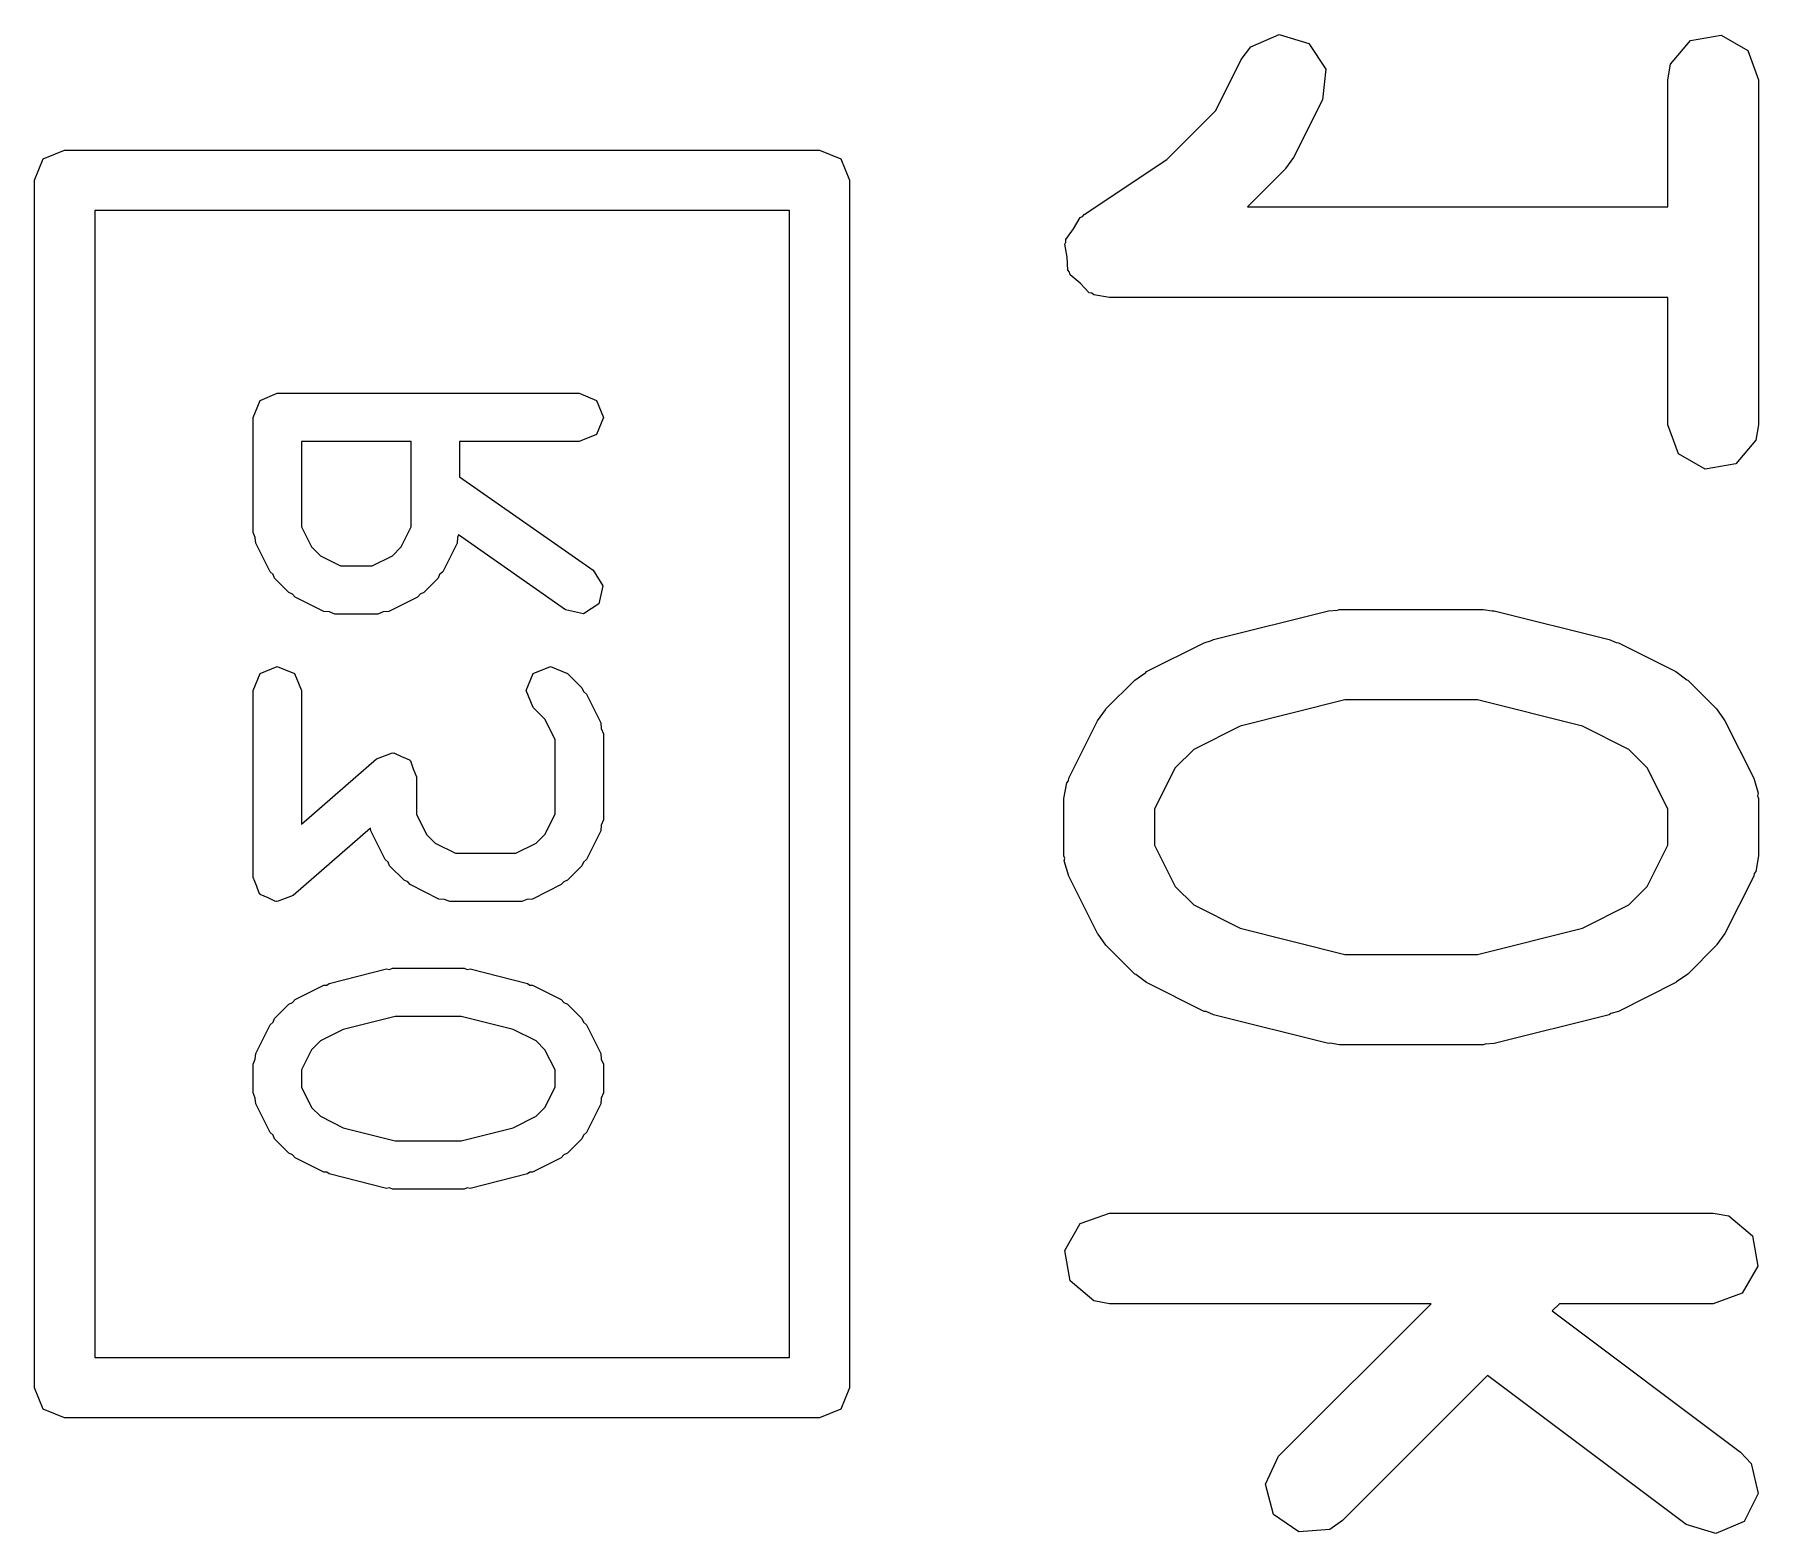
# Model space of a CAD drawing. Extents: x 0.04 to 2.99, y 0.2 to 2.17.
# Drawn here: x 2.2814 to 2.3938, y 1.8061 to 1.9039 of the extents above; entities that cross this region are included whole.
import ezdxf

# ---------------------------------------------------------------- set-up
doc = ezdxf.new("R2010")
doc.units = 0
doc.header["$MEASUREMENT"] = 0
doc.layers.add('BLACK', color=7, linetype='CONTINUOUS')

msp = doc.modelspace()

# ---------------------------------------------------------------- linework, layer by layer
at = {"layer": 'BLACK', "linetype": 'CONTINUOUS'}
for p, q in [((2.3601, 1.90225), (2.36072, 1.90308)), ((2.36072, 1.90308), (2.36257, 1.90388)), ((2.36257, 1.90388), (2.3645, 1.9033)), ((2.3645, 1.9033), (2.36562, 1.90162)), ((2.38809, 1.90194), (2.38939, 1.90349)), ((2.38939, 1.90349), (2.39138, 1.90384)), ((2.39138, 1.90384), (2.39313, 1.90283)), ((2.39313, 1.90283), (2.39382, 1.90093)), ((2.35844, 1.89893), (2.3601, 1.90225)), ((2.38791, 1.90093), (2.38809, 1.90194)), ((2.36562, 1.90162), (2.36539, 1.89961)), ((2.38791, 1.89264), (2.38791, 1.90093)), ((2.39382, 1.90093), (2.39382, 1.87843)), ((2.36539, 1.89961), (2.36351, 1.89586)), ((2.35524, 1.89573), (2.35844, 1.89893)), ((2.282, 1.89576), (2.28339, 1.89634)), ((2.28339, 1.89634), (2.33261, 1.89634)), ((2.33261, 1.89634), (2.334, 1.89576)), ((2.28143, 1.89437), (2.282, 1.89576)), ((2.334, 1.89576), (2.33457, 1.89437)), ((2.34986, 1.89214), (2.35524, 1.89573)), ((2.36296, 1.89509), (2.3605, 1.89264)), ((2.36299, 1.89515), (2.36296, 1.89509)), ((2.36351, 1.89586), (2.36299, 1.89515)), ((2.28143, 1.81563), (2.28143, 1.89437)), ((2.33457, 1.89437), (2.33457, 1.81563)), ((2.28536, 1.8924), (2.28536, 1.8176)), ((2.33064, 1.8924), (2.28536, 1.8924)), ((2.33064, 1.8176), (2.33064, 1.8924)), ((2.34917, 1.8912), (2.3496, 1.89195)), ((2.3496, 1.89195), (2.34976, 1.892)), ((2.34976, 1.892), (2.34986, 1.89214)), ((2.3605, 1.89264), (2.38791, 1.89264)), ((2.34866, 1.89051), (2.34917, 1.8912)), ((2.34867, 1.89034), (2.34866, 1.89051)), ((2.34859, 1.8902), (2.34867, 1.89034)), ((2.34874, 1.88935), (2.34859, 1.8902)), ((2.34879, 1.8885), (2.34874, 1.88935)), ((2.34891, 1.88837), (2.34879, 1.8885)), ((2.34894, 1.88821), (2.34891, 1.88837)), ((2.3496, 1.88766), (2.34894, 1.88821)), ((2.35019, 1.88704), (2.3496, 1.88766)), ((2.35036, 1.88702), (2.35019, 1.88704)), ((2.35049, 1.88691), (2.35036, 1.88702)), ((2.3515, 1.88673), (2.35049, 1.88691)), ((2.38791, 1.88673), (2.3515, 1.88673)), ((2.38791, 1.87843), (2.38791, 1.88673)), ((2.29614, 1.88002), (2.29726, 1.88048)), ((2.29726, 1.88048), (2.31694, 1.88048)), ((2.31694, 1.88048), (2.31806, 1.88002)), ((2.29568, 1.8789), (2.29614, 1.88002)), ((2.31806, 1.88002), (2.31852, 1.8789)), ((2.29568, 1.8714), (2.29568, 1.8789)), ((2.31852, 1.8789), (2.31806, 1.87779)), ((2.3886, 1.87654), (2.38791, 1.87843)), ((2.39382, 1.87843), (2.39364, 1.87742)), ((2.30599, 1.87733), (2.29883, 1.87733)), ((2.29883, 1.87733), (2.29883, 1.87178)), ((2.30599, 1.87178), (2.30599, 1.87733)), ((2.31694, 1.87733), (2.30914, 1.87733)), ((2.30914, 1.87733), (2.30914, 1.87504)), ((2.31806, 1.87779), (2.31694, 1.87733)), ((2.39364, 1.87742), (2.39234, 1.87588)), ((2.39035, 1.87553), (2.3886, 1.87654)), ((2.39234, 1.87588), (2.39035, 1.87553)), ((2.30914, 1.87504), (2.31785, 1.86894)), ((2.29582, 1.87107), (2.29568, 1.8714)), ((2.29883, 1.87178), (2.29949, 1.87046)), ((2.30534, 1.87046), (2.30599, 1.87178)), ((2.29585, 1.8707), (2.29582, 1.87107)), ((2.29679, 1.86883), (2.29585, 1.8707)), ((2.29949, 1.87046), (2.30007, 1.86989)), ((2.30476, 1.86989), (2.30534, 1.87046)), ((2.30898, 1.8707), (2.30804, 1.86883)), ((2.309, 1.87107), (2.30898, 1.8707)), ((2.30908, 1.87124), (2.309, 1.87107)), ((2.31604, 1.86636), (2.30908, 1.87124)), ((2.30007, 1.86989), (2.30138, 1.86923)), ((2.30138, 1.86923), (2.30345, 1.86923)), ((2.30345, 1.86923), (2.30476, 1.86989)), ((2.29698, 1.86866), (2.29679, 1.86883)), ((2.29708, 1.86842), (2.29698, 1.86866)), ((2.29802, 1.86748), (2.29708, 1.86842)), ((2.30775, 1.86842), (2.30681, 1.86748)), ((2.30784, 1.86866), (2.30775, 1.86842)), ((2.30804, 1.86883), (2.30784, 1.86866)), ((2.31785, 1.86894), (2.31849, 1.86793)), ((2.31849, 1.86793), (2.31823, 1.86675)), ((2.29826, 1.86738), (2.29802, 1.86748)), ((2.29843, 1.86718), (2.29826, 1.86738)), ((2.3003, 1.86625), (2.29843, 1.86718)), ((2.3064, 1.86718), (2.30452, 1.86625)), ((2.30657, 1.86738), (2.3064, 1.86718)), ((2.30681, 1.86748), (2.30657, 1.86738)), ((2.30067, 1.86622), (2.3003, 1.86625)), ((2.30101, 1.86608), (2.30067, 1.86622)), ((2.30382, 1.86608), (2.30101, 1.86608)), ((2.30416, 1.86622), (2.30382, 1.86608)), ((2.30452, 1.86625), (2.30416, 1.86622)), ((2.31722, 1.8661), (2.31604, 1.86636)), ((2.31823, 1.86675), (2.31722, 1.8661)), ((2.35828, 1.86443), (2.36578, 1.8663)), ((2.36578, 1.8663), (2.36637, 1.86634)), ((2.36637, 1.86634), (2.36649, 1.86639)), ((2.36649, 1.86639), (2.37587, 1.86639)), ((2.37587, 1.86639), (2.37645, 1.86629)), ((2.37645, 1.86629), (2.37658, 1.8663)), ((2.37658, 1.8663), (2.38408, 1.86443)), ((2.35393, 1.86233), (2.35768, 1.8642)), ((2.35768, 1.8642), (2.35816, 1.86435)), ((2.35816, 1.86435), (2.35828, 1.86443)), ((2.38408, 1.86443), (2.38455, 1.86422)), ((2.38455, 1.86422), (2.38469, 1.8642)), ((2.38469, 1.8642), (2.38844, 1.86233)), ((2.29614, 1.86221), (2.29726, 1.86267)), ((2.29726, 1.86267), (2.29837, 1.86221)), ((2.31395, 1.86221), (2.31507, 1.86267)), ((2.31507, 1.86267), (2.31618, 1.86221)), ((2.35388, 1.86228), (2.35393, 1.86233)), ((2.38844, 1.86233), (2.38915, 1.8618)), ((2.29568, 1.86109), (2.29614, 1.86221)), ((2.29837, 1.86221), (2.29883, 1.86109)), ((2.31349, 1.86109), (2.31395, 1.86221)), ((2.31618, 1.86221), (2.31712, 1.86127)), ((2.31712, 1.86127), (2.31722, 1.86103)), ((2.35128, 1.8599), (2.35316, 1.86177)), ((2.35316, 1.86177), (2.35388, 1.86228)), ((2.38915, 1.8618), (2.38921, 1.86177)), ((2.38921, 1.86177), (2.39108, 1.8599)), ((2.29568, 1.84891), (2.29568, 1.86109)), ((2.29883, 1.86109), (2.29883, 1.85238)), ((2.31395, 1.85998), (2.31349, 1.86109)), ((2.31722, 1.86103), (2.31741, 1.86086)), ((2.31741, 1.86086), (2.31835, 1.85899)), ((2.36686, 1.86048), (2.36003, 1.85878)), ((2.37551, 1.86048), (2.36686, 1.86048)), ((2.38234, 1.85878), (2.37551, 1.86048)), ((2.31471, 1.85922), (2.31395, 1.85998)), ((2.31537, 1.85791), (2.31471, 1.85922)), ((2.31835, 1.85899), (2.31838, 1.85862)), ((2.34886, 1.85538), (2.35073, 1.85913)), ((2.35073, 1.85913), (2.35126, 1.85984)), ((2.35126, 1.85984), (2.35128, 1.8599)), ((2.39108, 1.8599), (2.39159, 1.85918)), ((2.39159, 1.85918), (2.39163, 1.85913)), ((2.39163, 1.85913), (2.39351, 1.85538)), ((2.31537, 1.85303), (2.31537, 1.85791)), ((2.31838, 1.85862), (2.31852, 1.85828)), ((2.31852, 1.85828), (2.31852, 1.85266)), ((2.36003, 1.85878), (2.357, 1.85726)), ((2.38537, 1.85726), (2.38234, 1.85878)), ((2.30372, 1.85665), (2.30424, 1.85683)), ((2.30424, 1.85683), (2.30476, 1.85704)), ((2.30476, 1.85704), (2.30481, 1.85702)), ((2.30481, 1.85702), (2.30486, 1.85704)), ((2.30486, 1.85704), (2.30536, 1.85679)), ((2.30536, 1.85679), (2.30587, 1.85658)), ((2.357, 1.85726), (2.3558, 1.85606)), ((2.38657, 1.85606), (2.38537, 1.85726)), ((2.29883, 1.85238), (2.30372, 1.85665)), ((2.30587, 1.85658), (2.30589, 1.85653)), ((2.30589, 1.85653), (2.30594, 1.85651)), ((2.30594, 1.85651), (2.30612, 1.85598)), ((2.30612, 1.85598), (2.30633, 1.85547)), ((2.3558, 1.85606), (2.35445, 1.85337)), ((2.38791, 1.85337), (2.38657, 1.85606)), ((2.30633, 1.85547), (2.30633, 1.85303)), ((2.34854, 1.85406), (2.34872, 1.85507)), ((2.34872, 1.85507), (2.34884, 1.85521)), ((2.34884, 1.85521), (2.34886, 1.85538)), ((2.39351, 1.85538), (2.3938, 1.8544)), ((2.34854, 1.85031), (2.34854, 1.85406)), ((2.35445, 1.85337), (2.35445, 1.85101)), ((2.38791, 1.85101), (2.38791, 1.85337)), ((2.3938, 1.8544), (2.39376, 1.85423)), ((2.39376, 1.85423), (2.39382, 1.85406)), ((2.39382, 1.85406), (2.39382, 1.85031)), ((2.30633, 1.85303), (2.30699, 1.85171)), ((2.31471, 1.85171), (2.31537, 1.85303)), ((2.31838, 1.85232), (2.31835, 1.85195)), ((2.31852, 1.85266), (2.31838, 1.85232)), ((2.30334, 1.85213), (2.29829, 1.84772)), ((2.30335, 1.85195), (2.30334, 1.85213)), ((2.30429, 1.85008), (2.30335, 1.85195)), ((2.30699, 1.85171), (2.30756, 1.85114)), ((2.30756, 1.85114), (2.30888, 1.85048)), ((2.31282, 1.85048), (2.31414, 1.85114)), ((2.31414, 1.85114), (2.31471, 1.85171)), ((2.31835, 1.85195), (2.31741, 1.85008)), ((2.30448, 1.84991), (2.30429, 1.85008)), ((2.30888, 1.85048), (2.31282, 1.85048)), ((2.31741, 1.85008), (2.31722, 1.84991)), ((2.3486, 1.85015), (2.34854, 1.85031)), ((2.34856, 1.84998), (2.3486, 1.85015)), ((2.34886, 1.84899), (2.34856, 1.84998)), ((2.35445, 1.85101), (2.3558, 1.84831)), ((2.38657, 1.84831), (2.38791, 1.85101)), ((2.39382, 1.85031), (2.39364, 1.8493)), ((2.2959, 1.84839), (2.29568, 1.84891)), ((2.30458, 1.84967), (2.30448, 1.84991)), ((2.30552, 1.84873), (2.30458, 1.84967)), ((2.31712, 1.84967), (2.31618, 1.84873)), ((2.31722, 1.84991), (2.31712, 1.84967)), ((2.35073, 1.84524), (2.34886, 1.84899)), ((2.39351, 1.84899), (2.39163, 1.84524)), ((2.39353, 1.84917), (2.39351, 1.84899)), ((2.39364, 1.8493), (2.39353, 1.84917)), ((2.29607, 1.84787), (2.2959, 1.84839)), ((2.29612, 1.84785), (2.29607, 1.84787)), ((2.29614, 1.84779), (2.29612, 1.84785)), ((2.29666, 1.84758), (2.29614, 1.84779)), ((2.29829, 1.84772), (2.29777, 1.84754)), ((2.30576, 1.84863), (2.30552, 1.84873)), ((2.30593, 1.84844), (2.30576, 1.84863)), ((2.3078, 1.8475), (2.30593, 1.84844)), ((2.31577, 1.84844), (2.3139, 1.8475)), ((2.31594, 1.84863), (2.31577, 1.84844)), ((2.31618, 1.84873), (2.31594, 1.84863)), ((2.3558, 1.84831), (2.357, 1.84712)), ((2.38537, 1.84712), (2.38657, 1.84831)), ((2.29715, 1.84734), (2.29666, 1.84758)), ((2.29721, 1.84735), (2.29715, 1.84734)), ((2.29726, 1.84733), (2.29721, 1.84735)), ((2.29777, 1.84754), (2.29726, 1.84733)), ((2.30817, 1.84747), (2.3078, 1.8475)), ((2.30851, 1.84733), (2.30817, 1.84747)), ((2.31319, 1.84733), (2.30851, 1.84733)), ((2.31353, 1.84747), (2.31319, 1.84733)), ((2.3139, 1.8475), (2.31353, 1.84747)), ((2.357, 1.84712), (2.36003, 1.8456)), ((2.38234, 1.8456), (2.38537, 1.84712)), ((2.36003, 1.8456), (2.36686, 1.84389)), ((2.37551, 1.84389), (2.38234, 1.8456)), ((2.35078, 1.8452), (2.35073, 1.84524)), ((2.35128, 1.84448), (2.35078, 1.8452)), ((2.35316, 1.8426), (2.35128, 1.84448)), ((2.39108, 1.84448), (2.38921, 1.8426)), ((2.39111, 1.84453), (2.39108, 1.84448)), ((2.39163, 1.84524), (2.39111, 1.84453)), ((2.36686, 1.84389), (2.37551, 1.84389)), ((2.30063, 1.842), (2.30437, 1.84294)), ((2.30437, 1.84294), (2.30457, 1.84291)), ((2.30457, 1.84291), (2.30476, 1.84298)), ((2.30476, 1.84298), (2.30944, 1.84298)), ((2.30944, 1.84298), (2.30963, 1.84291)), ((2.30963, 1.84291), (2.30983, 1.84294)), ((2.30983, 1.84294), (2.31358, 1.842)), ((2.35322, 1.84257), (2.35316, 1.8426)), ((2.35393, 1.84205), (2.35322, 1.84257)), ((2.38848, 1.84209), (2.38844, 1.84205)), ((2.38921, 1.8426), (2.38848, 1.84209)), ((2.29843, 1.84094), (2.3003, 1.84188)), ((2.3003, 1.84188), (2.30048, 1.84189)), ((2.30048, 1.84189), (2.30063, 1.842)), ((2.31358, 1.842), (2.31372, 1.84189)), ((2.31372, 1.84189), (2.3139, 1.84188)), ((2.3139, 1.84188), (2.31577, 1.84094)), ((2.35768, 1.84017), (2.35393, 1.84205)), ((2.38844, 1.84205), (2.38469, 1.84017)), ((2.29708, 1.83971), (2.29802, 1.84065)), ((2.29802, 1.84065), (2.29826, 1.84075)), ((2.29826, 1.84075), (2.29843, 1.84094)), ((2.30495, 1.83983), (2.30156, 1.83898)), ((2.30925, 1.83983), (2.30495, 1.83983)), ((2.31264, 1.83898), (2.30925, 1.83983)), ((2.31577, 1.84094), (2.31594, 1.84075)), ((2.31594, 1.84075), (2.31618, 1.84065)), ((2.31618, 1.84065), (2.31712, 1.83971)), ((2.35781, 1.84016), (2.35768, 1.84017)), ((2.35828, 1.83995), (2.35781, 1.84016)), ((2.36578, 1.83807), (2.35828, 1.83995)), ((2.38408, 1.83995), (2.37658, 1.83807)), ((2.3842, 1.84003), (2.38408, 1.83995)), ((2.38469, 1.84017), (2.3842, 1.84003)), ((2.29585, 1.83743), (2.29679, 1.8393)), ((2.29679, 1.8393), (2.29698, 1.83947)), ((2.29698, 1.83947), (2.29708, 1.83971)), ((2.30156, 1.83898), (2.30007, 1.83824)), ((2.31414, 1.83824), (2.31264, 1.83898)), ((2.31712, 1.83971), (2.31722, 1.83947)), ((2.31722, 1.83947), (2.31741, 1.8393)), ((2.31741, 1.8393), (2.31835, 1.83743)), ((2.29949, 1.83766), (2.29883, 1.83635)), ((2.30007, 1.83824), (2.29949, 1.83766)), ((2.31471, 1.83766), (2.31414, 1.83824)), ((2.31537, 1.83635), (2.31471, 1.83766)), ((2.36591, 1.83809), (2.36578, 1.83807)), ((2.36649, 1.83799), (2.36591, 1.83809)), ((2.37587, 1.83799), (2.36649, 1.83799)), ((2.376, 1.83803), (2.37587, 1.83799)), ((2.37658, 1.83807), (2.376, 1.83803)), ((2.29568, 1.83672), (2.29582, 1.83706)), ((2.29568, 1.83485), (2.29568, 1.83672)), ((2.29582, 1.83706), (2.29585, 1.83743)), ((2.31835, 1.83743), (2.31838, 1.83706)), ((2.31838, 1.83706), (2.31852, 1.83672)), ((2.31852, 1.83672), (2.31852, 1.83485)), ((2.29883, 1.83635), (2.29883, 1.83522)), ((2.31537, 1.83522), (2.31537, 1.83635)), ((2.29582, 1.83451), (2.29568, 1.83485)), ((2.29585, 1.83414), (2.29582, 1.83451)), ((2.29883, 1.83522), (2.29949, 1.8339)), ((2.31471, 1.8339), (2.31537, 1.83522)), ((2.31838, 1.83451), (2.31835, 1.83414)), ((2.31852, 1.83485), (2.31838, 1.83451)), ((2.29679, 1.83227), (2.29585, 1.83414)), ((2.29949, 1.8339), (2.30007, 1.83333)), ((2.30007, 1.83333), (2.30156, 1.83258)), ((2.31264, 1.83258), (2.31414, 1.83333)), ((2.31414, 1.83333), (2.31471, 1.8339)), ((2.31835, 1.83414), (2.31741, 1.83227)), ((2.29698, 1.8321), (2.29679, 1.83227)), ((2.29708, 1.83186), (2.29698, 1.8321)), ((2.30156, 1.83258), (2.30495, 1.83173)), ((2.30925, 1.83173), (2.31264, 1.83258)), ((2.31722, 1.8321), (2.31712, 1.83186)), ((2.31741, 1.83227), (2.31722, 1.8321)), ((2.29802, 1.83092), (2.29708, 1.83186)), ((2.29826, 1.83082), (2.29802, 1.83092)), ((2.30495, 1.83173), (2.30925, 1.83173)), ((2.31618, 1.83092), (2.31594, 1.83082)), ((2.31712, 1.83186), (2.31618, 1.83092)), ((2.29843, 1.83063), (2.29826, 1.83082)), ((2.3003, 1.82969), (2.29843, 1.83063)), ((2.31577, 1.83063), (2.3139, 1.82969)), ((2.31594, 1.83082), (2.31577, 1.83063)), ((2.30048, 1.82968), (2.3003, 1.82969)), ((2.30063, 1.82957), (2.30048, 1.82968)), ((2.30437, 1.82863), (2.30063, 1.82957)), ((2.30457, 1.82866), (2.30437, 1.82863)), ((2.30476, 1.82858), (2.30457, 1.82866)), ((2.30963, 1.82866), (2.30944, 1.82858)), ((2.30983, 1.82863), (2.30963, 1.82866)), ((2.31358, 1.82957), (2.30983, 1.82863)), ((2.31372, 1.82968), (2.31358, 1.82957)), ((2.3139, 1.82969), (2.31372, 1.82968)), ((2.30944, 1.82858), (2.30476, 1.82858)), ((2.3496, 1.82633), (2.3515, 1.82702)), ((2.3515, 1.82702), (2.39087, 1.82702)), ((2.39087, 1.82702), (2.39188, 1.82684)), ((2.39188, 1.82684), (2.39342, 1.82554)), ((2.34859, 1.82458), (2.3496, 1.82633)), ((2.39342, 1.82554), (2.39377, 1.82355)), ((2.34894, 1.82259), (2.34859, 1.82458)), ((2.39377, 1.82355), (2.39276, 1.8218)), ((2.35049, 1.82129), (2.34894, 1.82259)), ((2.3515, 1.82111), (2.35049, 1.82129)), ((2.37249, 1.82111), (2.3515, 1.82111)), ((2.36253, 1.81116), (2.37249, 1.82111)), ((2.38084, 1.82111), (2.38036, 1.82064)), ((2.39087, 1.82111), (2.38084, 1.82111)), ((2.39276, 1.8218), (2.39087, 1.82111)), ((2.38036, 1.82064), (2.39264, 1.81143)), ((2.28536, 1.8176), (2.33064, 1.8176)), ((2.37615, 1.81642), (2.36671, 1.80698)), ((2.3891, 1.80671), (2.37615, 1.81642)), ((2.282, 1.81424), (2.28143, 1.81563)), ((2.33457, 1.81563), (2.334, 1.81424)), ((2.28339, 1.81366), (2.282, 1.81424)), ((2.334, 1.81424), (2.33261, 1.81366)), ((2.33261, 1.81366), (2.28339, 1.81366)), ((2.36168, 1.80933), (2.36253, 1.81116)), ((2.39264, 1.81143), (2.39334, 1.81068)), ((2.39334, 1.81068), (2.3938, 1.80872)), ((2.3622, 1.80737), (2.36168, 1.80933)), ((2.3938, 1.80872), (2.39289, 1.80691)), ((2.36386, 1.80622), (2.3622, 1.80737)), ((2.36587, 1.80639), (2.36386, 1.80622)), ((2.36671, 1.80698), (2.36587, 1.80639)), ((2.39103, 1.80612), (2.3891, 1.80671)), ((2.39289, 1.80691), (2.39103, 1.80612))]:
    msp.add_line(p, q, dxfattribs=at)

doc.saveas('drawing.dxf')
